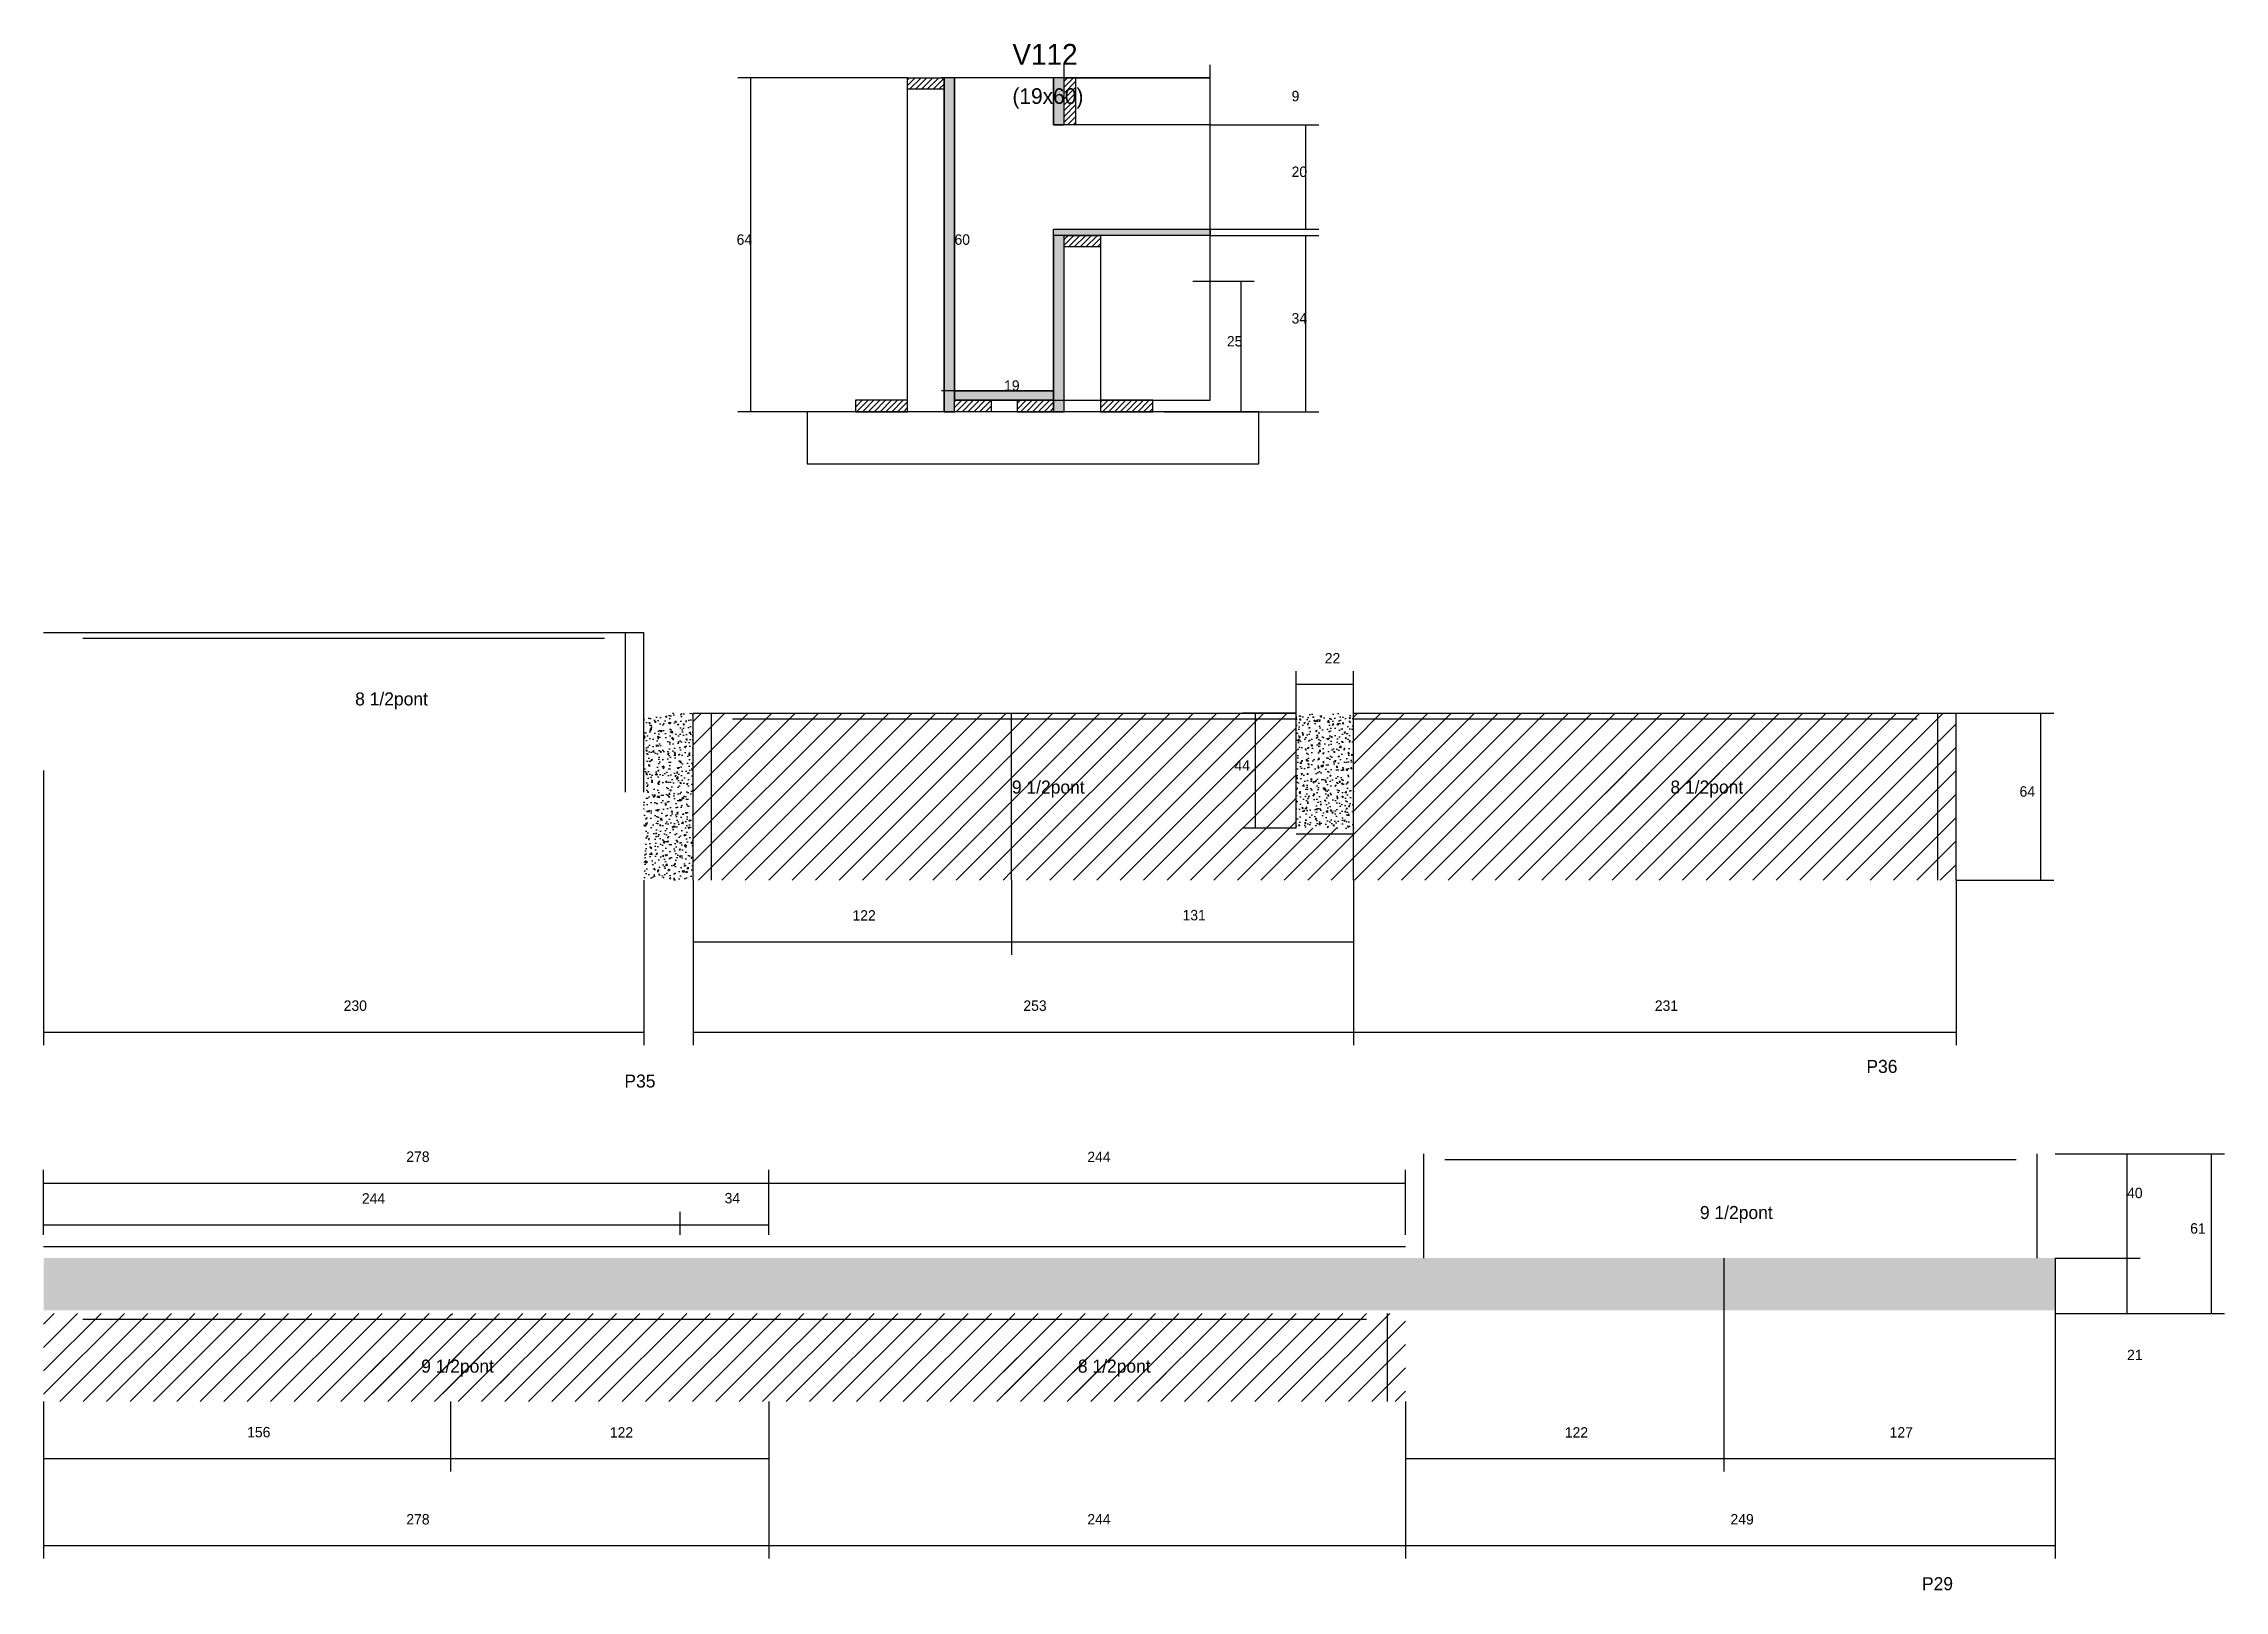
# Model space of a CAD drawing. Header units: metres. Extents: x 139318 to 140154, y 31444 to 32037.
import ezdxf

# ---------------------------------------------------------------- set-up
doc = ezdxf.new("R2010")
doc.units = ezdxf.units.M
for name, color, linetype in [('CONCRETO', 251, 'Continuous'), ('COTA', 4, 'Continuous'), ('Cota Seção (2x)', 4, 'Continuous'), ('Hachura', 253, 'Continuous'), ('Madeira', 126, 'Continuous'), ('NOMENCLATURA', 7, 'Continuous'), ('Painéis', 200, 'Continuous'), ('SARR_2.2x7', 40, 'Continuous'), ('SARR_EDITAR', 141, 'Continuous'), ('Texto Seção', 7, 'Continuous')]:
    doc.layers.add(name, color=color, linetype=linetype)

msp = doc.modelspace()

# ---------------------------------------------------------------- hatches: boundary and pattern name
at = {"layer": 'COTA'}
h = msp.add_hatch(dxfattribs=at)
h.set_pattern_fill('AR-CONC', scale=0.03)
h.paths.add_polyline_path([(139566.9, 31780), (139547.9, 31780), (139547.9, 31716), (139566.9, 31716)])
h = msp.add_hatch(dxfattribs=at)
h.set_pattern_fill('AR-CONC', scale=0.03)
h.paths.add_polyline_path([(139819.9, 31780), (139797.9, 31780), (139797.9, 31736), (139819.9, 31736)])
h = msp.add_hatch(dxfattribs=at)
h.set_pattern_fill('AR-CONC', scale=0.03)
h.paths.add_polyline_path([(139317.9, 31571.1), (139317.9, 31551.1), (139317.9, 31551.1), (140088.9, 31551.1), (140088.9, 31551.1), (140088.9, 31571.1), (140088.9, 31571.1), (139317.9, 31571.1)])
at = {"layer": 'Hachura'}
h = msp.add_hatch(dxfattribs=at)
h.set_pattern_fill('ANSI31', scale=0.5)
h.paths.add_polyline_path([(139649, 32019.2), (139649, 32023.6), (139649, 32023.6), (139663, 32023.6), (139663, 32023.6), (139663, 32019.2), (139663, 32019.2), (139649, 32019.2)])
h = msp.add_hatch(color=8, dxfattribs=at)
h.dxf.hatch_style = 1
h.paths.add_polyline_path([(139667, 32023.6), (139663, 32023.6), (139663, 32023.6), (139663, 31895.6), (139663, 31895.6), (139667, 31895.6), (139667, 31895.6), (139667, 32023.6)])
h = msp.add_hatch(color=8, dxfattribs=at)
h.dxf.hatch_style = 1
h.paths.add_polyline_path([(139709, 32023.6), (139705, 32023.6), (139705, 32023.6), (139705, 32005.6), (139705, 32005.6), (139709, 32005.6), (139709, 32005.6), (139709, 32023.6)])
h = msp.add_hatch(dxfattribs=at)
h.set_pattern_fill('ANSI31', scale=0.5)
h.paths.add_polyline_path([(139709, 32023.6), (139713.4, 32023.6), (139713.4, 32023.6), (139713.4, 32005.6), (139713.4, 32005.6), (139709, 32005.6), (139709, 32005.6), (139709, 32023.6)])
h = msp.add_hatch(color=8, dxfattribs=at)
h.dxf.hatch_style = 1
h.paths.add_polyline_path([(139705, 31963.2), (139705, 31965.6), (139705, 31965.6), (139765, 31965.6), (139765, 31965.6), (139765, 31963.2), (139765, 31963.2), (139705, 31963.2)])
h = msp.add_hatch(color=8, dxfattribs=at)
h.dxf.hatch_style = 1
h.paths.add_polyline_path([(139709, 31963.2), (139705, 31963.2), (139705, 31963.2), (139705, 31895.6), (139705, 31895.6), (139709, 31895.6), (139709, 31895.6), (139709, 31963.2)])
h = msp.add_hatch(dxfattribs=at)
h.set_pattern_fill('ANSI31', scale=0.5)
h.paths.add_polyline_path([(139709, 31958.8), (139709, 31963.2), (139709, 31963.2), (139723, 31963.2), (139723, 31963.2), (139723, 31958.8), (139723, 31958.8), (139709, 31958.8)])
h = msp.add_hatch(color=8, dxfattribs=at)
h.dxf.hatch_style = 1
h.paths.add_polyline_path([(139667, 31900), (139667, 31903.6), (139667, 31903.6), (139705, 31903.6), (139705, 31903.6), (139705, 31900), (139705, 31900), (139667, 31900)])
h = msp.add_hatch(dxfattribs=at)
h.set_pattern_fill('ANSI31', scale=0.5)
h.paths.add_polyline_path([(139649, 31895.6), (139649, 31900), (139649, 31900), (139629, 31900), (139629, 31900), (139629, 31895.6), (139629, 31895.6), (139649, 31895.6)])
h = msp.add_hatch(dxfattribs=at)
h.set_pattern_fill('ANSI31', scale=0.5)
h.paths.add_polyline_path([(139667, 31895.6), (139667, 31900), (139667, 31900), (139681, 31900), (139681, 31900), (139681, 31895.6), (139681, 31895.6), (139667, 31895.6)])
h = msp.add_hatch(dxfattribs=at)
h.set_pattern_fill('ANSI31', scale=0.5)
h.paths.add_polyline_path([(139705, 31895.6), (139705, 31900), (139705, 31900), (139691, 31900), (139691, 31900), (139691, 31895.6), (139691, 31895.6), (139705, 31895.6)])
h = msp.add_hatch(dxfattribs=at)
h.set_pattern_fill('ANSI31', scale=0.5)
h.paths.add_polyline_path([(139743, 31895.6), (139743, 31900), (139743, 31900), (139723, 31900), (139723, 31900), (139723, 31895.6), (139723, 31895.6), (139743, 31895.6)])
h = msp.add_hatch(dxfattribs=at)
h.set_pattern_fill('ANSI31', scale=2)
h.paths.add_polyline_path([(139688.9, 31780), (139566.9, 31780), (139566.9, 31716), (139688.9, 31716)])
h = msp.add_hatch(dxfattribs=at)
h.set_pattern_fill('ANSI31', scale=2)
h.paths.add_polyline_path([(139797.9, 31780), (139688.9, 31780), (139688.9, 31716), (139819.9, 31716), (139819.9, 31736), (139797.9, 31736)])
h = msp.add_hatch(dxfattribs=at)
h.set_pattern_fill('ANSI31', scale=2)
h.paths.add_polyline_path([(140050.9, 31780), (139819.9, 31780), (139819.9, 31716), (140050.9, 31716)])
h = msp.add_hatch(dxfattribs=at)
h.set_pattern_fill('ANSI31', scale=2)
h.paths.add_polyline_path([(139784.2, 31747.2), (139784.2, 31769.4), (139784.2, 31769.4), (139763.6, 31769.4), (139763.6, 31769.4), (139763.6, 31747.2), (139763.6, 31747.2), (139784.2, 31747.2)])
h = msp.add_hatch(dxfattribs=at)
h.set_pattern_fill('ANSI31', scale=2)
h.paths.add_polyline_path([(139905, 31741.2), (139972.6, 31741.2), (139972.6, 31741.2), (139978.1, 31757.2), (139978.1, 31757.2), (139910.5, 31757.2), (139910.5, 31757.2), (139905, 31741.2)])
h = msp.add_hatch(dxfattribs=at)
h.set_pattern_fill('ANSI31', scale=2)
h.paths.add_polyline_path([(139473.9, 31549.9), (139317.9, 31549.9), (139317.9, 31516.1), (139473.9, 31516.1)])
h = msp.add_hatch(dxfattribs=at)
h.set_pattern_fill('ANSI31', scale=2)
h.paths.add_polyline_path([(139595.9, 31549.9), (139473.9, 31549.9), (139473.9, 31516.1), (139595.9, 31516.1)])
h = msp.add_hatch(dxfattribs=at)
h.set_pattern_fill('ANSI31', scale=2)
h.paths.add_polyline_path([(139839.9, 31549.9), (139595.9, 31549.9), (139595.9, 31516.1), (139839.9, 31516.1)])
h = msp.add_hatch(dxfattribs=at)
h.set_pattern_fill('ANSI31', scale=2)
h.paths.add_polyline_path([(139426.1, 31519.2), (139493.8, 31519.2), (139493.8, 31519.2), (139499.3, 31535.2), (139499.3, 31535.2), (139431.6, 31535.2), (139431.6, 31535.2), (139426.1, 31519.2)])
h = msp.add_hatch(dxfattribs=at)
h.set_pattern_fill('ANSI31', scale=2)
h.paths.add_polyline_path([(139677.9, 31519.2), (139745.5, 31519.2), (139745.5, 31519.2), (139751, 31535.2), (139751, 31535.2), (139683.4, 31535.2), (139683.4, 31535.2), (139677.9, 31519.2)])

# ---------------------------------------------------------------- linework, layer by layer
at = {"layer": 'CONCRETO'}
for points in [[(139705, 31965.6), (139765, 31965.6), (139765, 32005.6), (139705, 32005.6), (139705, 32023.6), (139667, 32023.6), (139667, 31900), (139667, 31900), (139667, 31903.6), (139705, 31903.6)], [(139667, 31900), (139765, 31900), (139765, 32023.6), (139667, 32023.6)]]:
    msp.add_lwpolyline(points, close=True, dxfattribs=at)
at = {"layer": 'COTA'}
for p, q in [((139709, 32023.6), (139709, 32028.6)), ((139765, 32005.6), (139765, 32028.6)), ((139649, 32023.6), (139584, 32023.6)), ((139589, 31895.6), (139589, 32023.6)), ((139709, 32023.6), (139765, 32023.6)), ((139765, 32005.6), (139806.7, 32005.6)), ((139801.7, 31965.6), (139801.7, 32005.6)), ((139765, 31965.6), (139806.7, 31965.6)), ((139765, 31963.2), (139806.7, 31963.2)), ((139801.7, 31895.6), (139801.7, 31963.2)), ((139758.3, 31945.6), (139781.9, 31945.6)), ((139776.9, 31895.6), (139776.9, 31945.6)), ((139649, 31895.6), (139584, 31895.6)), ((139747.4, 31895.6), (139806.7, 31895.6)), ((139758.3, 31895.6), (139781.9, 31895.6)), ((139797.9, 31780), (139797.9, 31796.1)), ((139819.9, 31780), (139819.9, 31796.1)), ((139797.9, 31791.1), (139819.9, 31791.1)), ((139797.9, 31780), (139777.4, 31780)), ((139782.4, 31736), (139782.4, 31780)), ((140050.9, 31780), (140088.3, 31780)), ((140083.3, 31716), (140083.3, 31780)), ((139317.9, 31758), (139317.9, 31652.7)), ((139797.9, 31736), (139777.4, 31736)), ((139547.9, 31716), (139547.9, 31652.7)), ((139566.9, 31716), (139566.9, 31652.7)), ((139566.9, 31716), (139566.9, 31687.4)), ((139688.9, 31716), (139688.9, 31687.4)), ((139688.9, 31716), (139688.9, 31687.4)), ((139819.9, 31716), (139819.9, 31652.7)), ((139819.9, 31716), (139819.9, 31652.7)), ((139819.9, 31716), (139819.9, 31687.4)), ((140050.9, 31716), (140050.9, 31652.7)), ((140050.9, 31716), (140088.3, 31716)), ((139566.9, 31692.4), (139688.9, 31692.4)), ((139688.9, 31692.4), (139819.9, 31692.4)), ((139317.9, 31657.7), (139547.9, 31657.7)), ((139566.9, 31657.7), (139819.9, 31657.7)), ((139819.9, 31657.7), (140050.9, 31657.7)), ((140088.9, 31611.1), (140121.4, 31611.1)), ((140088.9, 31611.1), (140153.7, 31611.1)), ((140116.4, 31571.1), (140116.4, 31611.1)), ((140148.7, 31549.9), (140148.7, 31611.1)), ((139317.9, 31580.3), (139317.9, 31604.9)), ((139595.9, 31580.3), (139595.9, 31604.9)), ((139595.9, 31580.3), (139595.9, 31604.9)), ((139839.9, 31580.1), (139839.9, 31604.9)), ((139317.9, 31599.9), (139595.9, 31599.9)), ((139595.9, 31599.9), (139839.9, 31599.9)), ((139317.9, 31580.1), (139317.9, 31588.9)), ((139561.9, 31580.1), (139561.9, 31588.9)), ((139561.9, 31580.1), (139561.9, 31588.9)), ((139595.9, 31580.1), (139595.9, 31588.9)), ((139317.9, 31583.9), (139561.9, 31583.9)), ((139561.9, 31583.9), (139595.9, 31583.9)), ((139961.9, 31571.1), (139961.9, 31489.3)), ((139961.9, 31571.1), (139961.9, 31489.3)), ((140088.9, 31571.1), (140121.4, 31571.1)), ((140088.9, 31571.1), (140121.4, 31571.1)), ((140088.9, 31571.1), (140088.9, 31489.3)), ((140116.4, 31549.9), (140116.4, 31571.1)), ((140088.9, 31549.9), (140088.9, 31455.9)), ((140088.9, 31549.9), (140121.4, 31549.9)), ((140088.9, 31549.9), (140153.7, 31549.9)), ((139317.9, 31516.1), (139317.9, 31455.9)), ((139317.9, 31516.1), (139317.9, 31489.3)), ((139473.9, 31516.1), (139473.9, 31489.3)), ((139473.9, 31516.1), (139473.9, 31489.3)), ((139595.9, 31516.1), (139595.9, 31455.9)), ((139595.9, 31516.1), (139595.9, 31489.3)), ((139595.9, 31516.1), (139595.9, 31455.9)), ((139839.9, 31516.1), (139839.9, 31455.9)), ((139839.9, 31516.1), (139839.9, 31455.9)), ((139839.9, 31516.1), (139839.9, 31489.3)), ((139317.9, 31494.3), (139473.9, 31494.3)), ((139473.9, 31494.3), (139595.9, 31494.3)), ((139839.9, 31494.3), (139961.9, 31494.3)), ((139961.9, 31494.3), (140088.9, 31494.3)), ((139317.9, 31460.9), (139595.9, 31460.9)), ((139595.9, 31460.9), (139839.9, 31460.9)), ((139839.9, 31460.9), (140088.9, 31460.9))]:
    msp.add_line(p, q, dxfattribs=at)
at = {"layer": 'Cota Seção (2x)'}
for p, q in [((139705, 32023.6), (139662, 32023.6)), ((139667, 31903.6), (139667, 32023.6)), ((139705, 31903.6), (139662, 31903.6)), ((139667, 31895.6), (139667, 31908.6)), ((139667, 31903.6), (139705, 31903.6)), ((139705, 31895.6), (139705, 31908.6))]:
    msp.add_line(p, q, dxfattribs=at)
at = {"layer": 'Madeira'}
for points in [[(139649, 32019.2), (139649, 32023.6), (139663, 32023.6), (139663, 32019.2)], [(139649, 32023.6), (139663, 32023.6), (139663, 31895.6), (139649, 31895.6)], [(139709, 32023.6), (139713.4, 32023.6), (139713.4, 32005.6), (139709, 32005.6)], [(139709, 31958.8), (139709, 31963.2), (139723, 31963.2), (139723, 31958.8)], [(139709, 31963.2), (139723, 31963.2), (139723, 31895.6), (139709, 31895.6)], [(139610.6, 31875.6), (139783.6, 31875.6), (139783.6, 31895.6), (139610.6, 31895.6)], [(139649, 31895.6), (139649, 31900), (139629, 31900), (139629, 31895.6)], [(139667, 31895.6), (139667, 31900), (139681, 31900), (139681, 31895.6)], [(139705, 31895.6), (139705, 31900), (139691, 31900), (139691, 31895.6)], [(139743, 31895.6), (139743, 31900), (139723, 31900), (139723, 31895.6)]]:
    msp.add_lwpolyline(points, close=True, dxfattribs=at)
at = {"layer": 'Painéis'}
for p, q in [((139663, 31895.6), (139663, 32023.6)), ((139705, 31965.6), (139765, 31965.6)), ((139705, 31895.6), (139705, 31963.2)), ((139667, 31903.6), (139705, 31903.6)), ((139667, 31900), (139667, 31903.6)), ((139705, 31900), (139705, 31903.6)), ((139317.9, 31811), (139547.9, 31811)), ((139547.9, 31749.8), (139547.9, 31811)), ((139566.9, 31780), (139797.9, 31780)), ((139566.9, 31716), (139566.9, 31780)), ((139688.9, 31716), (139688.9, 31780)), ((139797.9, 31736), (139797.9, 31780)), ((139819.9, 31780), (140050.9, 31780)), ((139819.9, 31716), (139819.9, 31780)), ((140050.9, 31716), (140050.9, 31780))]:
    msp.add_line(p, q, dxfattribs=at)
for points in [[(139667, 32023.6), (139663, 32023.6), (139663, 31895.6), (139667, 31895.6)], [(139709, 32023.6), (139705, 32023.6), (139705, 32005.6), (139709, 32005.6)], [(139705, 31963.2), (139705, 31965.6), (139765, 31965.6), (139765, 31963.2)], [(139709, 31963.2), (139705, 31963.2), (139705, 31895.6), (139709, 31895.6)], [(139667, 31900), (139667, 31903.6), (139705, 31903.6), (139705, 31900)]]:
    msp.add_lwpolyline(points, close=True, dxfattribs=at)
at = {"layer": 'SARR_2.2x7'}
for p, q in [((139540.9, 31749.8), (139540.9, 31811)), ((139332.9, 31808.8), (139532.9, 31808.8)), ((139573.9, 31716), (139573.9, 31780)), ((139581.9, 31777.8), (139797.9, 31777.8)), ((139819.9, 31777.8), (140035.9, 31777.8)), ((140043.9, 31716), (140043.9, 31780)), ((139797.9, 31733.8), (139819.9, 31733.8)), ((139846.9, 31571.1), (139846.9, 31611.1)), ((140081.9, 31571.1), (140081.9, 31611.1)), ((139854.9, 31608.9), (140073.9, 31608.9)), ((139332.9, 31547.7), (139595.9, 31547.7)), ((139595.9, 31547.7), (139824.9, 31547.7)), ((139832.9, 31516.1), (139832.9, 31549.9))]:
    msp.add_line(p, q, dxfattribs=at)
at = {"layer": 'SARR_EDITAR'}
for p, q in [((139317.9, 31575.6), (139595.9, 31575.6)), ((139595.9, 31575.6), (139839.9, 31575.6))]:
    msp.add_line(p, q, dxfattribs=at)

# ---------------------------------------------------------------- texts
at = {"layer": 'COTA'}
for s, p in [('9', (139796.2, 32014.6)), ('20', (139796.2, 31985.6)), ('64', (139583.5, 31959.6)), ('34', (139796.2, 31929.4)), ('25', (139771.4, 31920.6)), ('22', (139808.9, 31799.1)), ('44', (139774.3, 31758)), ('64', (140075.2, 31748)), ('122', (139627.9, 31700.5)), ('131', (139754.4, 31700.6)), ('230', (139432.9, 31665.9)), ('253', (139693.4, 31665.9)), ('231', (139935.4, 31665.9)), ('278', (139456.9, 31608)), ('244', (139717.9, 31607.9)), ('244', (139439.9, 31592)), ('34', (139578.9, 31592.1)), ('40', (140116.4, 31594.1)), ('61', (140140.6, 31580.5)), ('21', (140116.4, 31532)), ('156', (139395.9, 31502.4)), ('122', (139534.9, 31502.3)), ('122', (139900.9, 31502.3)), ('127', (140025.4, 31502.3)), ('278', (139456.9, 31469)), ('244', (139717.9, 31469)), ('249', (139964.4, 31469))]:
    msp.add_text(s, height=4, dxfattribs=at).set_placement(p)
at = {"layer": 'Cota Seção (2x)'}
for s, p in [('60', (139667, 31959.6)), ('19', (139686, 31903.6))]:
    msp.add_text(s, height=4, dxfattribs=at).set_placement(p)
at = {"layer": 'NOMENCLATURA'}
for s, p in [('8 1/2pont', (139437.3, 31783)), ('9 1/2pont', (139689, 31749.2)), ('8 1/2pont', (139941.4, 31749.2)), ('P36', (140016.5, 31642.1)), ('P35', (139540.5, 31636.5)), ('9 1/2pont', (139952.7, 31586.1)), ('9 1/2pont', (139462.6, 31527.2)), ('8 1/2pont', (139714.3, 31527.2)), ('P29', (140037.8, 31443.8))]:
    msp.add_text(s, height=5, dxfattribs=at).set_placement(p)
at = {"layer": 'Texto Seção'}
for s, height, p in [('V112', 8, (139689.2, 32028.6)), ('(19x60)', 6, (139689.2, 32013.6))]:
    msp.add_text(s, height=height, dxfattribs=at).set_placement(p)

doc.saveas('drawing.dxf')
